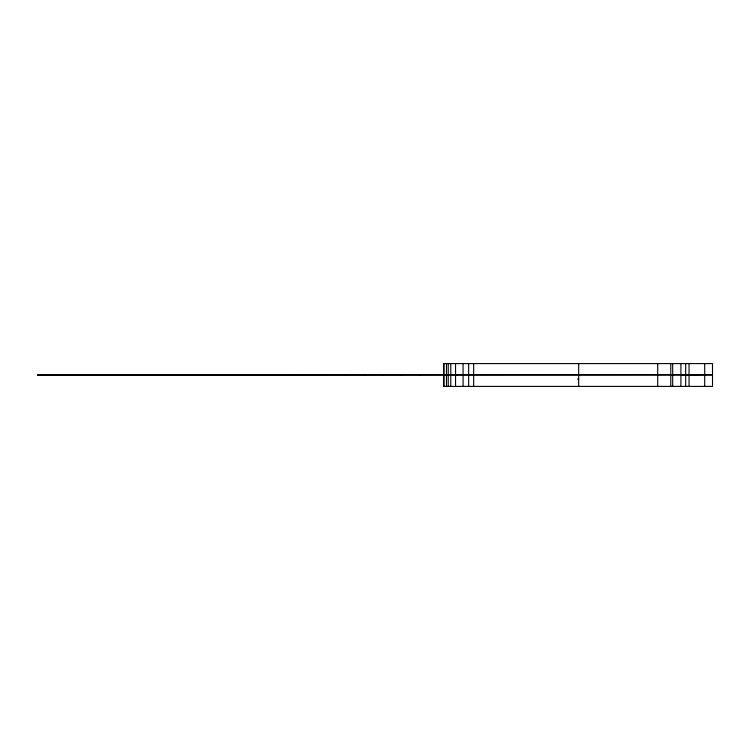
<?xml version="1.0" encoding="UTF-8"?>
<svg xmlns="http://www.w3.org/2000/svg" width="750" height="750" viewBox="0 0 750 750"><rect width="100%" height="100%" fill="white"/><g stroke="black" fill="none" stroke-linecap="round" stroke-linejoin="round"><path stroke-width="1.12" d="M443.353 363.591L712.5 363.591L712.5 386.409L443.353 386.409M680.916 374.681L37.5 374.681L37.5 375.319L683.297 375M712.5 374.681L684.206 375M712.5 375L680.916 375L680.916 363.591M577.566 379.088L578.681 379.088M704.709 363.591L704.709 386.409M689.053 363.591L689.053 386.409M685.678 363.591L685.678 386.409M680.916 375.319L680.916 386.409M672.694 363.591L672.694 374.681M672.694 375.319L672.694 386.409M670.781 363.591L670.781 374.681M670.781 375.319L670.781 386.409M657.712 363.591L657.712 374.681M657.712 375.319L657.712 386.409M578.681 363.591L578.681 374.681M578.681 375.319L578.681 386.409M473.672 363.591L473.672 374.681M473.672 375.319L473.672 386.409M468.656 363.591L468.656 374.681M468.656 375.319L468.656 386.409M463.078 363.591L463.078 374.681M463.078 375.319L463.078 386.409M456.947 374.681L456.947 375.319M455.55 363.591L455.55 374.681M455.55 375.319L455.55 386.409M450.778 363.591L450.778 374.681M450.778 375.319L450.778 386.409M448.238 363.591L448.238 374.681M448.238 375.319L448.238 386.409M446.484 363.591L446.484 374.681M446.484 375.319L446.484 386.409M444.028 363.591L444.028 374.681M444.028 375.319L444.028 386.409M443.55 363.591L443.55 374.681M443.55 375.319L443.55 386.409M419.794 374.681L419.794 375.319M401.409 374.681L401.409 375.319M383.044 374.681L383.044 375.319M364.978 374.681L364.978 375.319M346.275 374.681L346.275 375.319M327.834 374.681L327.834 375.319M309.9 374.681L309.9 375.319M291.647 374.681L291.647 375.319M273.234 374.681L273.234 375.319M254.794 374.681L254.794 375.319M237.384 374.681L237.384 375.319M219.797 374.681L219.797 375.319M201.3 374.681L201.3 375.319M182.316 374.681L182.316 375.319M166.397 374.681L166.397 375.319M148.181 374.681L148.181 375.319M130.528 374.681L130.528 375.319M112.594 374.681L112.594 375.319M97.35 374.681L97.35 375.319M80.841 374.681L80.841 375.319M73.359 374.681L73.359 375.319M64.416 374.681L64.416 375.319M53.766 374.681L53.766 375.319"/></g></svg>
